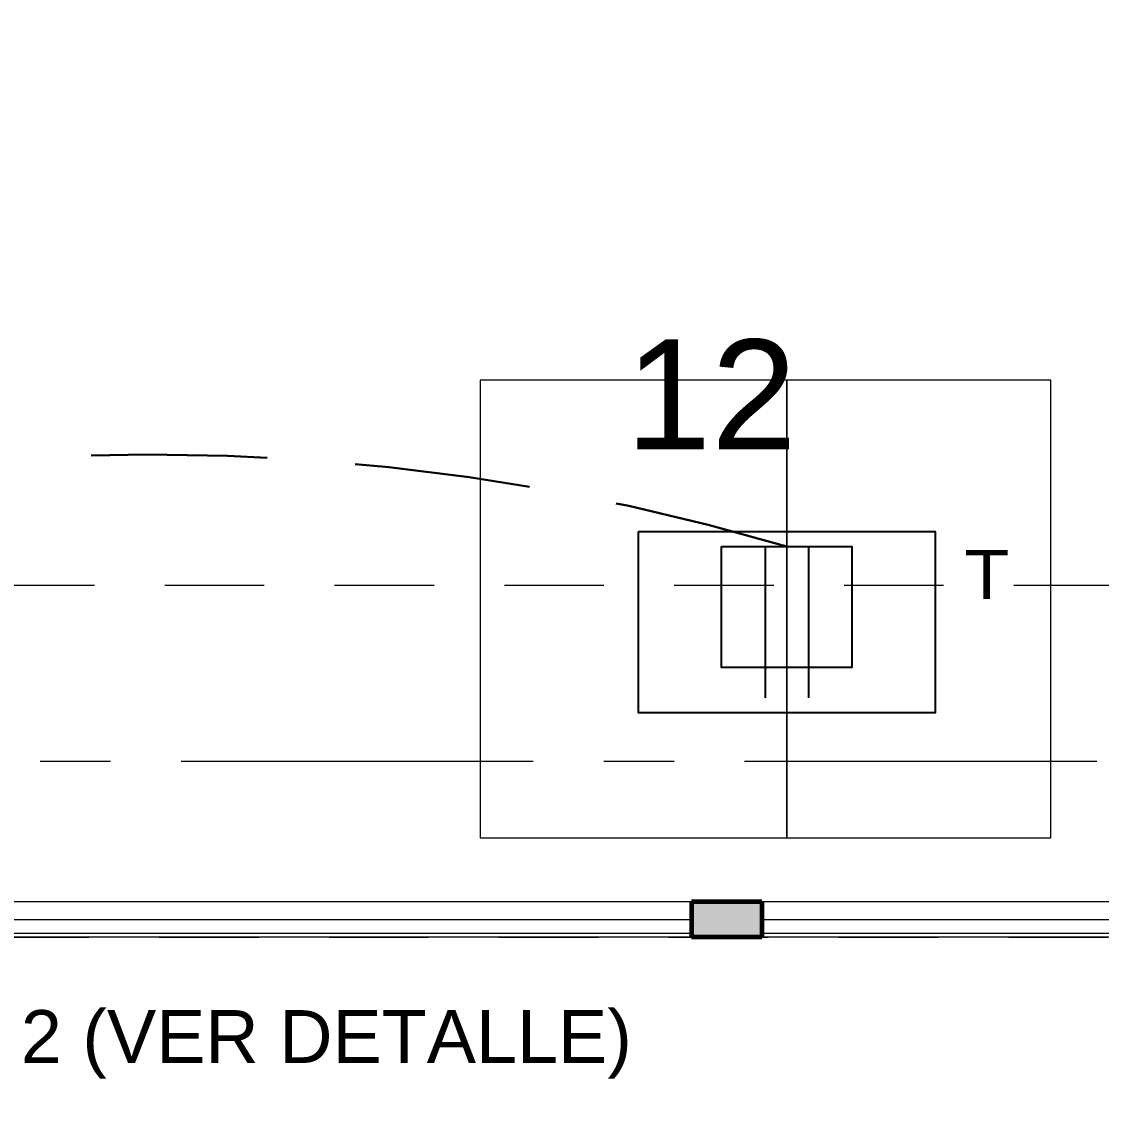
# Model space of a CAD drawing. Header units: inches. Extents: x -19 to 5698, y -728 to 92.
# Drawn here: x 132.519 to 134.052, y 29.45 to 31 of the extents above; entities that cross this region are included whole.
import ezdxf

# ---------------------------------------------------------------- set-up
doc = ezdxf.new("R2010")
doc.units = ezdxf.units.IN
doc.header["$MEASUREMENT"] = 0
doc.set_wipeout_variables(frame=1)
for name, pattern in [('HIDDEN', [0.375, 0.25, -0.125]), ('Hidden Line', [0.195611, 0.141111, -0.0545]), ('Punto & Raya', [0.65, 0.5, -0.075, 0, -0.075]), ('Wipeout_Contour', [1, 0, -1])]:
    doc.linetypes.add(name, pattern=pattern)
doc.layers.get('0').update_dxf_attribs({"color": 61})
for name, color, linetype, lineweight in [('00 conduct tomacorr', 120, 'HIDDEN', 30), ('00 IE LUZ EMERGENCIA', 253, 'Continuous', 0), ('T.S.', 61, 'Continuous', 25)]:
    doc.layers.add(name, color=color, linetype=linetype, lineweight=lineweight)
for name, color, linetype in [('02 _ ARQ _ ALB _ Ejes Generales', 251, 'Continuous'), ('02 _ ARQ _ ALB _ Mobiliario', 7, 'Continuous'), ('02 _ ARQ _ ZON _ Espacio.3D', 7, 'Continuous'), ('08 _ STR _ EXT _ 09 Vigas', 251, 'Continuous'), ('Acabado - Muros', 7, 'Continuous'), ('Notas - Etiquetas', 7, 'Continuous')]:
    doc.layers.add(name, color=color, linetype=linetype)
doc.styles.add('Annotative', font='arial.ttf')
doc.styles.add('Estilo_Generado_4', font='swisse.ttf')
doc.dimstyles.new('Estilo_Generado__8', dxfattribs={"dimtxt": 0.18, "dimasz": 0.0912, "dimexe": 0.18, "dimexo": 0.0625, "dimgap": 0, "dimtad": 0, "dimtih": 1, "dimtoh": 1, "dimdec": 4, "dimzin": 0, "dimdsep": 46, "dimcen": 0.09, "dimadec": 0, "dimazin": 0, "dimtfac": 1, "dimtdec": 4, "dimtmove": 0, "dimatfit": 3, "dimldrblk": 'ARROWHEAD_5', "dimfxl": 1, "dimtolj": 1, "dimtzin": 0, "dimarcsym": 0})

# ---------------------------------------------------------------- blocks, each defined once
blk = doc.blocks.new('ARROWHEAD_5')
at = {"linetype": 'Continuous', "lineweight": 0}
blk.add_hatch(color=0, dxfattribs=at).paths.add_polyline_path([(-1, 0.2679), (0, 0), (-1, -0.2679)])
at = {"color": 0, "linetype": 'Continuous', "lineweight": 0}
blk.add_line((0, 0), (-1, 0), dxfattribs=at)
blk = doc.blocks.new('T.S.')
for p, q in [((2755.0914, 1630.1123), (2755.0914, 1629.8975)), ((2755.153, 1630.1123), (2755.153, 1629.8975))]:
    blk.add_line(p, q)
for points in [[(2754.9116, 1630.1338), (2755.3328, 1630.1338), (2755.3328, 1629.8758), (2754.9116, 1629.8758)], [(2755.0298, 1630.1123), (2755.2146, 1630.1123), (2755.2146, 1629.9403), (2755.0298, 1629.9403)]]:
    blk.add_lwpolyline(points, close=True)
at = {"color": 3, "insert": (2755.3768, 1630.1075), "char_height": 0.07, "attachment_point": 1}
blk.add_mtext_dynamic_manual_height_columns('{\\fVerdana|b0|i0|c0|p34;\\C1;T}', width=0.044429, gutter_width=12.5, heights=[0], dxfattribs=at)

msp = doc.modelspace()

# ---------------------------------------------------------------- linework, layer by layer
at = {"layer": '00 conduct tomacorr'}
msp.add_arc((132.7048, 27.2201), 3.1654, 73.4742, 106.8247, dxfattribs=at)
at = {"layer": '02 _ ARQ _ ALB _ Ejes Generales', "color": 251, "linetype": 'Punto & Raya', "lineweight": 13, "true_color": 0x636466}
msp.add_line((98.3454, 29.95), (147.07, 29.95), dxfattribs=at)
at = {"layer": '02 _ ARQ _ ALB _ Mobiliario', "color": 175, "linetype": 'Continuous', "lineweight": 13, "flags": 128}
for points in [[(133.6052, 30.4908), (133.1702, 30.4908), (133.1702, 29.8408), (133.6052, 29.8408)], [(133.6052, 30.4908), (133.6052, 29.8408), (133.9802, 29.8408), (133.9802, 30.4908)]]:
    msp.add_lwpolyline(points, close=True, dxfattribs=at)
at = {"layer": '02 _ ARQ _ ZON _ Espacio.3D', "color": 254, "linetype": 'Continuous', "lineweight": 0, "flags": 128}
for points in [[(123.07, 29.75), (129.57, 29.75), (129.57, 30.6), (130.07, 30.6), (130.07, 29.75), (135.97, 29.75), (135.97, 30.2), (136.57, 30.2), (136.57, 31), (137.07, 31)], [(143.92, 27), (143.92, 29.7), (115.57, 29.7), (112.57, 29.7), (112.57, 17.4)]]:
    msp.add_lwpolyline(points, dxfattribs=at)
at = {"layer": '08 _ STR _ EXT _ 09 Vigas', "color": 251, "linetype": 'Hidden Line', "lineweight": 13, "true_color": 0x636466}
msp.add_line((130.07, 30.2), (136.57, 30.2), dxfattribs=at)

# ---------------------------------------------------------------- block references
at = {"layer": 'T.S.'}
msp.add_blockref('T.S.', (-2621.517, -1599.8575), dxfattribs=at)

# ---------------------------------------------------------------- texts
at = {"layer": '00 IE LUZ EMERGENCIA', "style": 'Annotative'}
msp.add_attdef('12', (133.3766, 30.3926), '', height=0.1562, dxfattribs=at)
at = {"layer": 'Notas - Etiquetas', "color": 171, "linetype": 'Continuous', "lineweight": 13, "insert": (131.6098, 29.5475), "char_height": 0.075, "attachment_point": 4, "style": 'Estilo_Generado_4'}
msp.add_mtext('\\A1;{\\pql;\\fSwis721 Ex BT|b0|i0|c0|p34;TABIQUERIA FIJA 2 (VER DETALLE)\\fSwis721 Ex BT|b0|i0|c0|p34; }', dxfattribs=at)

# ---------------------------------------------------------------- next in the draw order: wipeouts: each hides what was drawn before it
at = {"color": 254, "linetype": 'Wipeout_Contour', "lineweight": 0, "ltscale": 5065.74456}
msp.add_wipeout([(131.32, 29.75), (131.32, 29.733), (131.3365, 29.733), (131.3365, 29.7), (133.47, 29.7), (133.47, 29.75)], dxfattribs=at).dxf.layer = 'Acabado - Muros'
at = {"color": 254, "linetype": 'Wipeout_Contour', "lineweight": 0, "ltscale": 3384.805514}
msp.add_wipeout([(134.67, 29.75), (133.57, 29.75), (133.57, 29.7), (134.67, 29.7)], dxfattribs=at).dxf.layer = 'Acabado - Muros'

# ---------------------------------------------------------------- next in the draw order: linework, layer by layer
at = {"layer": 'Acabado - Muros', "color": 7, "linetype": 'Continuous', "lineweight": 60}
msp.add_line((133.57, 29.75), (133.47, 29.75), dxfattribs=at)
at = {"layer": 'Acabado - Muros', "color": 251, "linetype": 'Continuous', "lineweight": 13, "flags": 128}
for points in [[(133.47, 29.75), (131.32, 29.75), (130.17, 29.75)], [(134.67, 29.75), (133.57, 29.75)], [(133.47, 29.7), (131.3365, 29.7)], [(134.67, 29.7), (133.57, 29.7)]]:
    msp.add_lwpolyline(points, dxfattribs=at)

# ---------------------------------------------------------------- next in the draw order: wipeouts: each hides what was drawn before it
at = {"color": 254, "linetype": 'Wipeout_Contour', "lineweight": 0, "ltscale": 3377.941291}
msp.add_wipeout([(131.3365, 29.705), (133.47, 29.705), (133.47, 29.725), (131.3365, 29.725)], dxfattribs=at).dxf.layer = 'Acabado - Muros'
at = {"color": 254, "linetype": 'Wipeout_Contour', "lineweight": 0, "ltscale": 3384.80411}
msp.add_wipeout([(133.57, 29.705), (134.67, 29.705), (134.67, 29.725), (133.57, 29.725)], dxfattribs=at).dxf.layer = 'Acabado - Muros'

# ---------------------------------------------------------------- next in the draw order: hatches: boundary and pattern name
at = {"layer": 'Acabado - Muros', "linetype": 'Continuous', "lineweight": 0}
msp.add_hatch(color=254, dxfattribs=at).paths.add_polyline_path([(133.47, 29.75), (133.47, 29.7), (133.57, 29.7), (133.57, 29.75)])

# ---------------------------------------------------------------- next in the draw order: linework, layer by layer
at = {"layer": '08 _ STR _ EXT _ 09 Vigas', "color": 251, "linetype": 'Hidden Line', "lineweight": 13, "true_color": 0x636466}
msp.add_line((123.07, 29.7), (136.57, 29.7), dxfattribs=at)
at = {"layer": 'Acabado - Muros', "color": 7, "linetype": 'Continuous', "lineweight": 60}
for p, q in [((133.47, 29.75), (133.47, 29.7)), ((133.57, 29.75), (133.57, 29.7)), ((133.57, 29.7), (133.47, 29.7))]:
    msp.add_line(p, q, dxfattribs=at)
at = {"layer": 'Acabado - Muros', "color": 7, "linetype": 'Continuous', "lineweight": 13, "flags": 128}
for points in [[(131.3365, 29.705), (131.3365, 29.725), (133.47, 29.725), (133.47, 29.705)], [(133.57, 29.705), (133.57, 29.725), (134.67, 29.725), (134.67, 29.705)]]:
    msp.add_lwpolyline(points, close=True, dxfattribs=at)

# ---------------------------------------------------------------- next in the draw order: leaders
at = {"layer": 'Notas - Etiquetas', "color": 144, "linetype": 'Continuous', "lineweight": 13, "annotation_type": 0, "has_hookline": 1, "hookline_direction": 0, "text_width": 1.9482}
msp.add_leader([(131.195, 29.715), (131.4014, 29.5475), (131.6098, 29.5475)], dimstyle='Estilo_Generado__8', dxfattribs=at)

doc.saveas('drawing.dxf')
